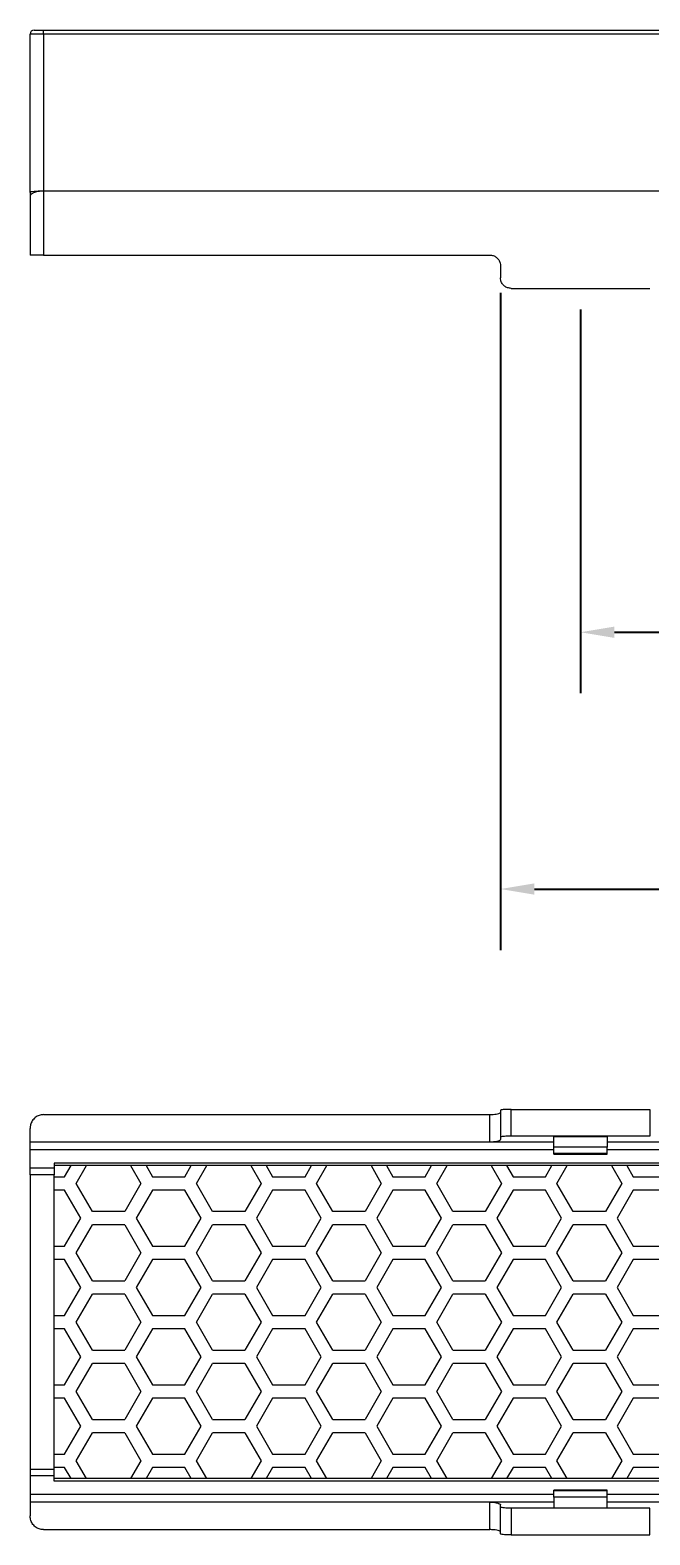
# Model space of a CAD drawing. Header units: inches. Extents: x 1.2 to 19.3, y 1.6 to 9.9.
# Drawn here: x 4.805 to 6.634, y 1.573 to 6.015 of the extents above; entities that cross this region are included whole.
import ezdxf

# ---------------------------------------------------------------- set-up
doc = ezdxf.new("R2010")
doc.units = ezdxf.units.IN
doc.header["$MEASUREMENT"] = 0
doc.layers.get('Defpoints').update_dxf_attribs({"color": 1})
doc.layers.add('Honeycomb', color=7, linetype='Continuous')
doc.styles.get("Standard").update_dxf_attribs({"font": 'Arial.ttf'})
doc.dimstyles.new('.1 DIM', dxfattribs={"dimscale": 0, "dimtxt": 0.1, "dimasz": 0.1, "dimexe": 0.18, "dimexo": 0.0625, "dimgap": 0.09, "dimtad": 0, "dimtih": 1, "dimtoh": 1, "dimdec": 5, "dimzin": 0, "dimdsep": 46, "dimlunit": 4, "dimtxsty": 'Standard', "dimcen": 0.09, "dimadec": 0, "dimazin": 0, "dimtfac": 1, "dimtdec": 5, "dimtofl": 0, "dimtmove": 0, "dimatfit": 3, "dimfxl": 1, "dimtolj": 1, "dimtzin": 0, "dimarcsym": 0})

# ---------------------------------------------------------------- blocks, each defined once
blk = doc.blocks.new('*D125')
at = {"layer": 'Defpoints', "color": 0, "lineweight": -2, "transparency": 16777216}
for p, q in [((6.4295, 5.1899), (6.4295, 4.0573)), ((15.1696, 5.1899), (15.1696, 4.0573)), ((6.5295, 4.2373), (10.331, 4.2373)), ((15.0696, 4.2373), (11.2681, 4.2373))]:
    blk.add_line(p, q, dxfattribs=at)
at = {"layer": 'Defpoints', "color": 0, "transparency": 16777216}
for p in [(6.4295, 5.2524), (15.1696, 5.2524), (6.4295, 4.2373)]:
    blk.add_point(p, dxfattribs=at)
for points in [[(6.5295, 4.254), (6.5295, 4.2206), (6.4295, 4.2373)], [(15.0696, 4.254), (15.0696, 4.2206), (15.1696, 4.2373)]]:
    blk.add_solid(points, dxfattribs=at)
at = {"layer": 'Defpoints', "color": 0, "transparency": 16777216, "char_height": 0.1, "attachment_point": 5}
for s, insert in [('\\A1;8{\\H1x;\\S3/4;}"', (10.7996, 4.4442)), ('\\A1;[222.00 mm]', (10.7996, 4.0836))]:
    blk.add_mtext(s, dxfattribs=dict(at, insert=insert))
blk = doc.blocks.new('*D126')
at = {"layer": 'Defpoints', "color": 0, "lineweight": -2, "transparency": 16777216}
for p, q in [((6.1933, 5.2391), (6.1933, 3.2994)), ((15.4059, 5.2391), (15.4059, 3.2994)), ((6.2933, 3.4794), (10.331, 3.4794)), ((15.3059, 3.4794), (11.2681, 3.4794))]:
    blk.add_line(p, q, dxfattribs=at)
at = {"layer": 'Defpoints', "color": 0, "transparency": 16777216}
for p in [(6.1933, 5.3016), (15.4059, 5.3016), (6.1933, 3.4794)]:
    blk.add_point(p, dxfattribs=at)
for points in [[(6.2933, 3.4961), (6.2933, 3.4628), (6.1933, 3.4794)], [(15.3059, 3.4961), (15.3059, 3.4628), (15.4059, 3.4794)]]:
    blk.add_solid(points, dxfattribs=at)
at = {"layer": 'Defpoints', "color": 0, "transparency": 16777216, "char_height": 0.1, "attachment_point": 5}
for s, insert in [('\\A1;9{\\H1x;\\S7/32;}"', (10.7996, 3.6864)), ('\\A1;[234.00 mm]', (10.7996, 3.3258))]:
    blk.add_mtext(s, dxfattribs=dict(at, insert=insert))

msp = doc.modelspace()

# ---------------------------------------------------------------- linework, layer by layer
at = {"layer": 'Honeycomb', "linetype": 'Continuous', "lineweight": 15}
for p, q in [((4.844844, 6.002844), (4.805474, 6.002844)), ((4.805474, 5.535248), (4.805474, 6.002844)), ((4.817285, 6.014657), (4.844844, 6.014657)), ((4.844844, 6.002844), (4.844844, 6.014657)), ((4.844844, 6.014657), (16.754288, 6.014657)), ((4.844844, 6.002844), (4.844844, 5.539556)), ((16.754288, 6.002844), (4.844844, 6.002844)), ((4.805474, 5.535248), (4.805474, 5.524242)), ((16.754288, 5.539556), (4.844844, 5.539556)), ((4.844844, 5.539556), (4.844844, 5.350783)), ((4.844844, 5.350783), (6.161772, 5.350783)), ((6.193269, 5.319287), (6.193269, 5.283852)), ((6.224765, 5.252356), (6.634214, 5.252356)), ((4.844844, 2.81361), (6.161772, 2.81361)), ((6.161772, 2.732292), (6.161772, 2.81361)), ((6.193269, 2.825909), (6.193269, 2.746428)), ((6.224765, 2.750141), (6.224765, 2.82915)), ((6.224765, 2.82915), (6.634214, 2.82915)), ((6.634214, 2.82915), (6.634214, 2.750141)), ((4.805474, 2.732292), (4.805474, 2.773042)), ((6.161772, 2.732292), (4.805474, 2.732292)), ((4.805474, 2.655163), (4.805474, 2.709678)), ((6.350749, 2.709678), (4.805474, 2.709678)), ((6.350749, 2.732292), (6.161772, 2.732292)), ((6.193269, 2.746428), (6.193269, 2.740027)), ((6.634214, 2.750141), (6.224765, 2.750141)), ((6.350749, 2.7492), (6.508229, 2.7492)), ((6.350749, 2.71748), (6.350749, 2.7492)), ((6.508229, 2.71748), (6.350749, 2.71748)), ((6.350749, 2.698921), (6.350749, 2.71748)), ((6.508229, 2.7492), (6.508229, 2.71748)), ((6.697206, 2.732292), (6.508229, 2.732292)), ((6.508229, 2.698921), (6.508229, 2.71748)), ((15.090903, 2.709678), (6.508229, 2.709678)), ((16.722792, 2.67067), (4.87634, 2.67067)), ((4.87634, 2.67067), (4.87634, 2.655163)), ((6.508229, 2.698921), (6.350749, 2.698921)), ((6.350749, 2.697339), (6.350749, 2.698921)), ((6.350749, 2.697339), (6.508229, 2.697339)), ((6.508229, 2.697339), (6.508229, 2.698921)), ((4.87634, 2.655163), (4.805474, 2.655163)), ((4.805474, 2.635993), (4.805474, 2.655163)), ((4.87634, 2.635993), (4.805474, 2.635993)), ((4.805474, 2.635993), (4.805474, 1.76624)), ((16.722792, 2.663125), (4.87634, 2.663125)), ((4.87634, 2.655163), (4.87634, 2.635993)), ((4.87634, 1.76624), (4.87634, 2.635993)), ((4.87634, 2.630251), (4.90739, 2.630251)), ((4.90739, 2.630251), (4.92637, 2.663125)), ((4.941486, 2.610565), (4.97183, 2.663125)), ((5.102076, 2.663125), (5.13242, 2.610565)), ((5.147536, 2.663125), (5.166516, 2.630251)), ((5.166516, 2.630251), (5.262036, 2.630251)), ((5.262036, 2.630251), (5.281015, 2.663125)), ((5.296131, 2.610565), (5.326477, 2.663125)), ((5.456721, 2.663125), (5.487065, 2.610565)), ((5.502181, 2.663125), (5.521161, 2.630251)), ((5.521161, 2.630251), (5.616681, 2.630251)), ((5.616681, 2.630251), (5.635662, 2.663125)), ((5.650776, 2.610565), (5.681122, 2.663125)), ((5.811366, 2.663125), (5.841712, 2.610565)), ((5.856828, 2.663125), (5.875807, 2.630251)), ((5.875807, 2.630251), (5.971327, 2.630251)), ((5.971327, 2.630251), (5.990307, 2.663125)), ((6.005423, 2.610565), (6.035767, 2.663125)), ((6.166012, 2.663125), (6.196357, 2.610565)), ((6.211473, 2.663125), (6.230452, 2.630251)), ((6.230452, 2.630251), (6.325972, 2.630251)), ((6.325972, 2.630251), (6.344952, 2.663125)), ((6.360068, 2.610565), (6.390413, 2.663125)), ((6.520658, 2.663125), (6.551002, 2.610565)), ((6.566118, 2.663125), (6.585097, 2.630251)), ((6.585097, 2.630251), (6.680617, 2.630251)), ((4.90739, 2.590881), (4.87634, 2.590881)), ((4.955123, 2.508202), (4.90739, 2.590881)), ((4.989219, 2.527888), (4.941486, 2.610565)), ((5.13242, 2.610565), (5.084687, 2.527888)), ((5.166516, 2.590881), (5.118782, 2.508202)), ((5.262036, 2.590881), (5.166516, 2.590881)), ((5.30977, 2.508202), (5.262036, 2.590881)), ((5.343865, 2.527888), (5.296131, 2.610565)), ((5.487065, 2.610565), (5.439332, 2.527888)), ((5.521161, 2.590881), (5.473428, 2.508202)), ((5.616681, 2.590881), (5.521161, 2.590881)), ((5.664415, 2.508202), (5.616681, 2.590881)), ((5.69851, 2.527888), (5.650776, 2.610565)), ((5.841712, 2.610565), (5.793978, 2.527888)), ((5.875807, 2.590881), (5.828073, 2.508202)), ((5.971327, 2.590881), (5.875807, 2.590881)), ((6.01906, 2.508202), (5.971327, 2.590881)), ((6.053156, 2.527888), (6.005423, 2.610565)), ((6.196357, 2.610565), (6.148623, 2.527888)), ((6.230452, 2.590881), (6.182718, 2.508202)), ((6.325972, 2.590881), (6.230452, 2.590881)), ((6.373706, 2.508202), (6.325972, 2.590881)), ((6.407802, 2.527888), (6.360068, 2.610565)), ((6.551002, 2.610565), (6.503269, 2.527888)), ((6.585097, 2.590881), (6.537364, 2.508202)), ((6.680617, 2.590881), (6.585097, 2.590881)), ((4.90739, 2.425526), (4.955123, 2.508202)), ((4.941486, 2.405842), (4.989219, 2.488519)), ((5.084687, 2.527888), (4.989219, 2.527888)), ((5.084687, 2.488519), (4.989219, 2.488519)), ((5.084687, 2.488519), (5.13242, 2.405842)), ((5.118782, 2.508202), (5.166516, 2.425526)), ((5.262036, 2.425526), (5.30977, 2.508202)), ((5.296131, 2.405842), (5.343865, 2.488519)), ((5.439332, 2.527888), (5.343865, 2.527888)), ((5.439332, 2.488519), (5.343865, 2.488519)), ((5.439332, 2.488519), (5.487065, 2.405842)), ((5.473428, 2.508202), (5.521161, 2.425526)), ((5.616681, 2.425526), (5.664415, 2.508202)), ((5.650776, 2.405842), (5.69851, 2.488519)), ((5.793978, 2.527888), (5.69851, 2.527888)), ((5.793978, 2.488519), (5.69851, 2.488519)), ((5.793978, 2.488519), (5.841712, 2.405842)), ((5.828073, 2.508202), (5.875807, 2.425526)), ((5.971327, 2.425526), (6.01906, 2.508202)), ((6.005423, 2.405842), (6.053156, 2.488519)), ((6.148623, 2.527888), (6.053156, 2.527888)), ((6.148623, 2.488519), (6.053156, 2.488519)), ((6.148623, 2.488519), (6.196357, 2.405842)), ((6.182718, 2.508202), (6.230452, 2.425526)), ((6.325972, 2.425526), (6.373706, 2.508202)), ((6.360068, 2.405842), (6.407802, 2.488519)), ((6.503269, 2.527888), (6.407802, 2.527888)), ((6.503269, 2.488519), (6.407802, 2.488519)), ((6.503269, 2.488519), (6.551002, 2.405842)), ((6.537364, 2.508202), (6.585097, 2.425526)), ((4.87634, 2.425526), (4.90739, 2.425526)), ((4.989219, 2.323165), (4.941486, 2.405842)), ((5.13242, 2.405842), (5.084687, 2.323165)), ((5.166516, 2.425526), (5.262036, 2.425526)), ((5.343865, 2.323165), (5.296131, 2.405842)), ((5.487065, 2.405842), (5.439332, 2.323165)), ((5.521161, 2.425526), (5.616681, 2.425526)), ((5.69851, 2.323165), (5.650776, 2.405842)), ((5.841712, 2.405842), (5.793978, 2.323165)), ((5.875807, 2.425526), (5.971327, 2.425526)), ((6.053156, 2.323165), (6.005423, 2.405842)), ((6.196357, 2.405842), (6.148623, 2.323165)), ((6.230452, 2.425526), (6.325972, 2.425526)), ((6.407802, 2.323165), (6.360068, 2.405842)), ((6.551002, 2.405842), (6.503269, 2.323165)), ((6.585097, 2.425526), (6.680617, 2.425526)), ((4.90739, 2.386156), (4.87634, 2.386156)), ((4.955123, 2.303479), (4.90739, 2.386156)), ((5.166516, 2.386156), (5.118782, 2.303479)), ((5.262036, 2.386156), (5.166516, 2.386156)), ((5.30977, 2.303479), (5.262036, 2.386156)), ((5.521161, 2.386156), (5.473428, 2.303479)), ((5.616681, 2.386156), (5.521161, 2.386156)), ((5.664415, 2.303479), (5.616681, 2.386156)), ((5.875807, 2.386156), (5.828073, 2.303479)), ((5.971327, 2.386156), (5.875807, 2.386156)), ((6.01906, 2.303479), (5.971327, 2.386156)), ((6.230452, 2.386156), (6.182718, 2.303479)), ((6.325972, 2.386156), (6.230452, 2.386156)), ((6.373706, 2.303479), (6.325972, 2.386156)), ((6.585097, 2.386156), (6.537364, 2.303479)), ((6.680617, 2.386156), (6.585097, 2.386156)), ((4.989219, 2.323165), (5.084687, 2.323165)), ((5.343865, 2.323165), (5.439332, 2.323165)), ((5.69851, 2.323165), (5.793978, 2.323165)), ((6.053156, 2.323165), (6.148623, 2.323165)), ((6.407802, 2.323165), (6.503269, 2.323165)), ((4.90739, 2.220802), (4.955123, 2.303479)), ((4.941486, 2.201116), (4.989219, 2.283793)), ((5.084687, 2.283793), (4.989219, 2.283793)), ((5.084687, 2.283793), (5.13242, 2.201116)), ((5.118782, 2.303479), (5.166516, 2.220802)), ((5.262036, 2.220802), (5.30977, 2.303479)), ((5.296131, 2.201116), (5.343865, 2.283793)), ((5.439332, 2.283793), (5.343865, 2.283793)), ((5.439332, 2.283793), (5.487065, 2.201116)), ((5.473428, 2.303479), (5.521161, 2.220802)), ((5.616681, 2.220802), (5.664415, 2.303479)), ((5.650776, 2.201116), (5.69851, 2.283793)), ((5.793978, 2.283793), (5.69851, 2.283793)), ((5.793978, 2.283793), (5.841712, 2.201116)), ((5.828073, 2.303479), (5.875807, 2.220802)), ((5.971327, 2.220802), (6.01906, 2.303479)), ((6.005423, 2.201116), (6.053156, 2.283793)), ((6.148623, 2.283793), (6.053156, 2.283793)), ((6.148623, 2.283793), (6.196357, 2.201116)), ((6.182718, 2.303479), (6.230452, 2.220802)), ((6.325972, 2.220802), (6.373706, 2.303479)), ((6.360068, 2.201116), (6.407802, 2.283793)), ((6.503269, 2.283793), (6.407802, 2.283793)), ((6.503269, 2.283793), (6.551002, 2.201116)), ((6.537364, 2.303479), (6.585097, 2.220802)), ((4.87634, 2.220802), (4.90739, 2.220802)), ((5.166516, 2.220802), (5.262036, 2.220802)), ((5.521161, 2.220802), (5.616681, 2.220802)), ((5.875807, 2.220802), (5.971327, 2.220802)), ((6.230452, 2.220802), (6.325972, 2.220802)), ((6.585097, 2.220802), (6.680617, 2.220802)), ((4.90739, 2.181433), (4.87634, 2.181433)), ((4.955123, 2.098754), (4.90739, 2.181433)), ((4.989219, 2.11844), (4.941486, 2.201116)), ((5.13242, 2.201116), (5.084687, 2.11844)), ((5.166516, 2.181433), (5.118782, 2.098754)), ((5.262036, 2.181433), (5.166516, 2.181433)), ((5.30977, 2.098754), (5.262036, 2.181433)), ((5.343865, 2.11844), (5.296131, 2.201116)), ((5.487065, 2.201116), (5.439332, 2.11844)), ((5.521161, 2.181433), (5.473428, 2.098754)), ((5.616681, 2.181433), (5.521161, 2.181433)), ((5.664415, 2.098754), (5.616681, 2.181433)), ((5.69851, 2.11844), (5.650776, 2.201116)), ((5.841712, 2.201116), (5.793978, 2.11844)), ((5.875807, 2.181433), (5.828073, 2.098754)), ((5.971327, 2.181433), (5.875807, 2.181433)), ((6.01906, 2.098754), (5.971327, 2.181433)), ((6.053156, 2.11844), (6.005423, 2.201116)), ((6.196357, 2.201116), (6.148623, 2.11844)), ((6.230452, 2.181433), (6.182718, 2.098754)), ((6.325972, 2.181433), (6.230452, 2.181433)), ((6.373706, 2.098754), (6.325972, 2.181433)), ((6.407802, 2.11844), (6.360068, 2.201116)), ((6.551002, 2.201116), (6.503269, 2.11844)), ((6.585097, 2.181433), (6.537364, 2.098754)), ((6.680617, 2.181433), (6.585097, 2.181433)), ((4.90739, 2.016077), (4.955123, 2.098754)), ((4.989219, 2.11844), (5.084687, 2.11844)), ((5.118782, 2.098754), (5.166516, 2.016077)), ((5.262036, 2.016077), (5.30977, 2.098754)), ((5.343865, 2.11844), (5.439332, 2.11844)), ((5.473428, 2.098754), (5.521161, 2.016077)), ((5.616681, 2.016077), (5.664415, 2.098754)), ((5.69851, 2.11844), (5.793978, 2.11844)), ((5.828073, 2.098754), (5.875807, 2.016077)), ((5.971327, 2.016077), (6.01906, 2.098754)), ((6.053156, 2.11844), (6.148623, 2.11844)), ((6.182718, 2.098754), (6.230452, 2.016077)), ((6.325972, 2.016077), (6.373706, 2.098754)), ((6.407802, 2.11844), (6.503269, 2.11844)), ((6.537364, 2.098754), (6.585097, 2.016077)), ((4.941486, 1.996393), (4.989219, 2.07907)), ((5.084687, 2.07907), (4.989219, 2.07907)), ((5.084687, 2.07907), (5.13242, 1.996393)), ((5.296131, 1.996393), (5.343865, 2.07907)), ((5.439332, 2.07907), (5.343865, 2.07907)), ((5.439332, 2.07907), (5.487065, 1.996393)), ((5.650776, 1.996393), (5.69851, 2.07907)), ((5.793978, 2.07907), (5.69851, 2.07907)), ((5.793978, 2.07907), (5.841712, 1.996393)), ((6.005423, 1.996393), (6.053156, 2.07907)), ((6.148623, 2.07907), (6.053156, 2.07907)), ((6.148623, 2.07907), (6.196357, 1.996393)), ((6.360068, 1.996393), (6.407802, 2.07907)), ((6.503269, 2.07907), (6.407802, 2.07907)), ((6.503269, 2.07907), (6.551002, 1.996393)), ((4.87634, 2.016077), (4.90739, 2.016077)), ((5.166516, 2.016077), (5.262036, 2.016077)), ((5.521161, 2.016077), (5.616681, 2.016077)), ((5.875807, 2.016077), (5.971327, 2.016077)), ((6.230452, 2.016077), (6.325972, 2.016077)), ((6.585097, 2.016077), (6.680617, 2.016077)), ((4.90739, 1.976707), (4.87634, 1.976707)), ((4.955123, 1.894031), (4.90739, 1.976707)), ((4.989219, 1.913714), (4.941486, 1.996393)), ((5.13242, 1.996393), (5.084687, 1.913714)), ((5.166516, 1.976707), (5.118782, 1.894031)), ((5.262036, 1.976707), (5.166516, 1.976707)), ((5.30977, 1.894031), (5.262036, 1.976707)), ((5.343865, 1.913714), (5.296131, 1.996393)), ((5.487065, 1.996393), (5.439332, 1.913714)), ((5.521161, 1.976707), (5.473428, 1.894031)), ((5.616681, 1.976707), (5.521161, 1.976707)), ((5.664415, 1.894031), (5.616681, 1.976707)), ((5.69851, 1.913714), (5.650776, 1.996393)), ((5.841712, 1.996393), (5.793978, 1.913714)), ((5.875807, 1.976707), (5.828073, 1.894031)), ((5.971327, 1.976707), (5.875807, 1.976707)), ((6.01906, 1.894031), (5.971327, 1.976707)), ((6.053156, 1.913714), (6.005423, 1.996393)), ((6.196357, 1.996393), (6.148623, 1.913714)), ((6.230452, 1.976707), (6.182718, 1.894031)), ((6.325972, 1.976707), (6.230452, 1.976707)), ((6.373706, 1.894031), (6.325972, 1.976707)), ((6.407802, 1.913714), (6.360068, 1.996393)), ((6.551002, 1.996393), (6.503269, 1.913714)), ((6.585097, 1.976707), (6.537364, 1.894031)), ((6.680617, 1.976707), (6.585097, 1.976707)), ((4.989219, 1.913714), (5.084687, 1.913714)), ((5.343865, 1.913714), (5.439332, 1.913714)), ((5.69851, 1.913714), (5.793978, 1.913714)), ((6.053156, 1.913714), (6.148623, 1.913714)), ((6.407802, 1.913714), (6.503269, 1.913714)), ((4.90739, 1.811354), (4.955123, 1.894031)), ((4.941486, 1.791668), (4.989219, 1.874345)), ((5.084687, 1.874345), (4.989219, 1.874345)), ((5.084687, 1.874345), (5.13242, 1.791668)), ((5.118782, 1.894031), (5.166516, 1.811354)), ((5.262036, 1.811354), (5.30977, 1.894031)), ((5.296131, 1.791668), (5.343865, 1.874345)), ((5.439332, 1.874345), (5.343865, 1.874345)), ((5.439332, 1.874345), (5.487065, 1.791668)), ((5.473428, 1.894031), (5.521161, 1.811354)), ((5.616681, 1.811354), (5.664415, 1.894031)), ((5.650776, 1.791668), (5.69851, 1.874345)), ((5.793978, 1.874345), (5.69851, 1.874345)), ((5.793978, 1.874345), (5.841712, 1.791668)), ((5.828073, 1.894031), (5.875807, 1.811354)), ((5.971327, 1.811354), (6.01906, 1.894031)), ((6.005423, 1.791668), (6.053156, 1.874345)), ((6.148623, 1.874345), (6.053156, 1.874345)), ((6.148623, 1.874345), (6.196357, 1.791668)), ((6.182718, 1.894031), (6.230452, 1.811354)), ((6.325972, 1.811354), (6.373706, 1.894031)), ((6.360068, 1.791668), (6.407802, 1.874345)), ((6.503269, 1.874345), (6.407802, 1.874345)), ((6.503269, 1.874345), (6.551002, 1.791668)), ((6.537364, 1.894031), (6.585097, 1.811354)), ((4.87634, 1.811354), (4.90739, 1.811354)), ((4.97183, 1.73911), (4.941486, 1.791668)), ((5.13242, 1.791668), (5.102076, 1.73911)), ((5.166516, 1.811354), (5.262036, 1.811354)), ((5.326477, 1.73911), (5.296131, 1.791668)), ((5.487065, 1.791668), (5.456721, 1.73911)), ((5.521161, 1.811354), (5.616681, 1.811354)), ((5.681122, 1.73911), (5.650776, 1.791668)), ((5.841712, 1.791668), (5.811366, 1.73911)), ((5.875807, 1.811354), (5.971327, 1.811354)), ((6.035767, 1.73911), (6.005423, 1.791668)), ((6.196357, 1.791668), (6.166012, 1.73911)), ((6.230452, 1.811354), (6.325972, 1.811354)), ((6.390413, 1.73911), (6.360068, 1.791668)), ((6.551002, 1.791668), (6.520658, 1.73911)), ((6.585097, 1.811354), (6.680617, 1.811354)), ((4.87634, 1.76624), (4.805474, 1.76624)), ((4.805474, 1.76624), (4.805474, 1.74707)), ((4.87634, 1.74707), (4.805474, 1.74707)), ((4.805474, 1.74707), (4.805474, 1.692558)), ((4.90739, 1.771982), (4.87634, 1.771982)), ((4.87634, 1.74707), (4.87634, 1.76624)), ((4.87634, 1.731566), (4.87634, 1.74707)), ((16.722792, 1.73911), (4.87634, 1.73911)), ((4.92637, 1.73911), (4.90739, 1.771982)), ((5.166516, 1.771982), (5.147536, 1.73911)), ((5.262036, 1.771982), (5.166516, 1.771982)), ((5.281015, 1.73911), (5.262036, 1.771982)), ((5.521161, 1.771982), (5.502181, 1.73911)), ((5.616681, 1.771982), (5.521161, 1.771982)), ((5.635662, 1.73911), (5.616681, 1.771982)), ((5.875807, 1.771982), (5.856828, 1.73911)), ((5.971327, 1.771982), (5.875807, 1.771982)), ((5.990307, 1.73911), (5.971327, 1.771982)), ((6.230452, 1.771982), (6.211473, 1.73911)), ((6.325972, 1.771982), (6.230452, 1.771982)), ((6.344952, 1.73911), (6.325972, 1.771982)), ((6.585097, 1.771982), (6.566118, 1.73911)), ((6.680617, 1.771982), (6.585097, 1.771982)), ((6.350749, 1.692558), (4.805474, 1.692558)), ((16.722792, 1.731566), (4.87634, 1.731566)), ((6.508229, 1.704894), (6.350749, 1.704894)), ((6.350749, 1.703312), (6.350749, 1.704894)), ((6.508229, 1.703312), (6.350749, 1.703312)), ((6.350749, 1.684753), (6.350749, 1.703312)), ((6.508229, 1.703312), (6.508229, 1.704894)), ((6.508229, 1.684753), (6.508229, 1.703312)), ((15.090903, 1.692558), (6.508229, 1.692558)), ((4.805474, 1.669941), (4.805474, 1.629194)), ((6.161772, 1.669941), (4.805474, 1.669941)), ((6.350749, 1.669941), (6.161772, 1.669941)), ((6.161772, 1.588625), (6.161772, 1.669941)), ((6.193269, 1.655805), (6.193269, 1.662206)), ((6.193269, 1.576324), (6.193269, 1.655805)), ((6.224765, 1.652095), (6.224765, 1.573083)), ((6.634214, 1.652095), (6.224765, 1.652095)), ((6.350749, 1.684753), (6.350749, 1.653033)), ((6.508229, 1.684753), (6.350749, 1.684753)), ((6.350749, 1.653033), (6.508229, 1.653033)), ((6.508229, 1.653033), (6.508229, 1.684753)), ((6.697206, 1.669941), (6.508229, 1.669941)), ((6.634214, 1.573083), (6.634214, 1.652095)), ((4.844844, 1.588625), (6.161772, 1.588625)), ((6.224765, 1.573083), (6.634214, 1.573083))]:
    msp.add_line(p, q, dxfattribs=at)
msp.add_arc((4.817285, 6.002845), 0.011811, 90, 180, dxfattribs=at)
msp.add_ellipse((4.844844, 5.535247), major_axis=(0.03937, 0), ratio=0.10951781, start_param=1.57079633, end_param=3.14159265, dxfattribs=at)
for points, knots in [([(4.844844, 5.539559), (4.843605, 5.539545), (4.841111, 5.539518), (4.83738, 5.539301), (4.83367, 5.538952), (4.830018, 5.538458), (4.826466, 5.537821), (4.823054, 5.537042), (4.819824, 5.536121), (4.816662, 5.535009), (4.813524, 5.533611), (4.810478, 5.531836), (4.807844, 5.529665), (4.805878, 5.527101), (4.805613, 5.525226), (4.805474, 5.524243)], [0, 0, 0, 0, 0.05964259, 0.12008727, 0.18135061, 0.24344854, 0.30639634, 0.37020867, 0.43489961, 0.50048268, 0.57720712, 0.66551611, 0.76541712, 0.87691227, 1, 1, 1, 1]), ([(4.844844, 5.350783), (4.84051, 5.350783), (4.831844, 5.350783), (4.820264, 5.350783), (4.811364, 5.350783), (4.806276, 5.350783), (4.805715, 5.350783), (4.805474, 5.350783)], [0, 0, 0, 0, 0.20699223, 0.41392991, 0.62326162, 0.83811675, 1, 1, 1, 1]), ([(6.161772, 5.350783), (6.165245, 5.350449), (6.172189, 5.349779), (6.18147, 5.344558), (6.188614, 5.33683), (6.192646, 5.327926), (6.193085, 5.32184), (6.193269, 5.319287)], [0, 0, 0, 0, 0.20826706, 0.41641749, 0.62739456, 0.8436896, 1, 1, 1, 1]), ([(6.224765, 5.252356), (6.221234, 5.252704), (6.214171, 5.2534), (6.204755, 5.258796), (6.197637, 5.26674), (6.193823, 5.275599), (6.193428, 5.281479), (6.193269, 5.283852)], [0, 0, 0, 0, 0.21352524, 0.42701713, 0.64065723, 0.85493912, 1, 1, 1, 1]), ([(4.844844, 2.81361), (4.84051, 2.813181), (4.831844, 2.812321), (4.820264, 2.805635), (4.811364, 2.795748), (4.806276, 2.784288), (4.805715, 2.776422), (4.805474, 2.773042)], [0, 0, 0, 0, 0.20699223, 0.41392991, 0.62326162, 0.83811675, 1, 1, 1, 1]), ([(6.161772, 2.81361), (6.165245, 2.813691), (6.172189, 2.813852), (6.18147, 2.815083), (6.188614, 2.816816), (6.192646, 2.818684), (6.193085, 2.819843), (6.193269, 2.820329)], [0, 0, 0, 0, 0.20826706, 0.41641749, 0.62739456, 0.8436896, 1, 1, 1, 1]), ([(6.224765, 2.82915), (6.221234, 2.829124), (6.214171, 2.829072), (6.204755, 2.828629), (6.197637, 2.827889), (6.193823, 2.826939), (6.193428, 2.826205), (6.193269, 2.825909)], [0, 0, 0, 0, 0.21352524, 0.42701713, 0.64065723, 0.85493912, 1, 1, 1, 1]), ([(4.805474, 2.709678), (4.805474, 2.715004), (4.805474, 2.724546), (4.805474, 2.729919), (4.805474, 2.732292)], [0, 0, 0, 0, 0.55825434, 1, 1, 1, 1]), ([(6.193269, 2.740027), (6.192904, 2.739227), (6.192175, 2.737629), (6.186509, 2.735249), (6.178212, 2.733376), (6.169386, 2.732413), (6.163789, 2.732324), (6.161772, 2.732292)], [0, 0, 0, 0, 0.22179163, 0.44354427, 0.66416466, 0.87901564, 1, 1, 1, 1]), ([(6.224765, 2.750141), (6.221236, 2.750111), (6.21418, 2.75005), (6.20477, 2.749545), (6.197656, 2.748699), (6.193827, 2.747613), (6.19343, 2.74677), (6.193269, 2.746428)], [0, 0, 0, 0, 0.21315681, 0.42627111, 0.6396345, 0.85376187, 1, 1, 1, 1]), ([(4.805474, 1.692558), (4.805474, 1.687231), (4.805474, 1.67769), (4.805474, 1.672315), (4.805474, 1.669941)], [0, 0, 0, 0, 0.55825037, 1, 1, 1, 1]), ([(6.161772, 1.669941), (6.165224, 1.669849), (6.172124, 1.669665), (6.18136, 1.668264), (6.188502, 1.666286), (6.192619, 1.664133), (6.193075, 1.662782), (6.193269, 1.662206)], [0, 0, 0, 0, 0.20628089, 0.41238255, 0.62222775, 0.83890665, 1, 1, 1, 1]), ([(6.224765, 1.652095), (6.221236, 1.652125), (6.21418, 1.652186), (6.20477, 1.652688), (6.197656, 1.653534), (6.193827, 1.65462), (6.19343, 1.655463), (6.193269, 1.655805)], [0, 0, 0, 0, 0.21315728, 0.42626984, 0.6396337, 0.85376155, 1, 1, 1, 1]), ([(4.844844, 1.588625), (4.840511, 1.589055), (4.831845, 1.589915), (4.820263, 1.596597), (4.811364, 1.606485), (4.806276, 1.617945), (4.805715, 1.625813), (4.805474, 1.629194)], [0, 0, 0, 0, 0.20698829, 0.41390383, 0.62323155, 0.83808258, 1, 1, 1, 1]), ([(6.193269, 1.581904), (6.192908, 1.582597), (6.192188, 1.583981), (6.186576, 1.586039), (6.178357, 1.587662), (6.169522, 1.588513), (6.163863, 1.588595), (6.161772, 1.588625)], [0, 0, 0, 0, 0.22008333, 0.4400789, 0.65931945, 0.87416237, 1, 1, 1, 1]), ([(6.224765, 1.573083), (6.221234, 1.573109), (6.214171, 1.573161), (6.204755, 1.573604), (6.197637, 1.574344), (6.193823, 1.575294), (6.193428, 1.576028), (6.193269, 1.576324)], [0, 0, 0, 0, 0.21352524, 0.42701713, 0.64065723, 0.85493912, 1, 1, 1, 1])]:
    msp.add_open_spline(points, degree=3, knots=knots, dxfattribs=at)
msp.add_open_spline([(4.805474, 5.524243), (4.805474, 5.470888), (4.805474, 5.412313), (4.805474, 5.350783)], degree=3, dxfattribs=at)

# ---------------------------------------------------------------- dimensions: what is measured, and where the dimension line sits
at = {"layer": 'Defpoints'}
for base, p1, p2, picture, middle in [((6.193269, 3.479426), (15.405863, 5.30157), (6.193269, 5.30157), '*D126', (10.799566, 3.479426)), ((6.429489, 4.237289), (15.169643, 5.252356), (6.429489, 5.252356), '*D125', (10.799566, 4.237289))]:
    dim = msp.add_linear_dim(base=base, p1=p1, p2=p2, dimstyle='.1 DIM', override={"dimscale": 1, "dimpost": '\\X'}, dxfattribs=at)
    dim.commit()
    dim.dimension.update_dxf_attribs({"geometry": picture, "text_midpoint": middle})

doc.saveas('drawing.dxf')
